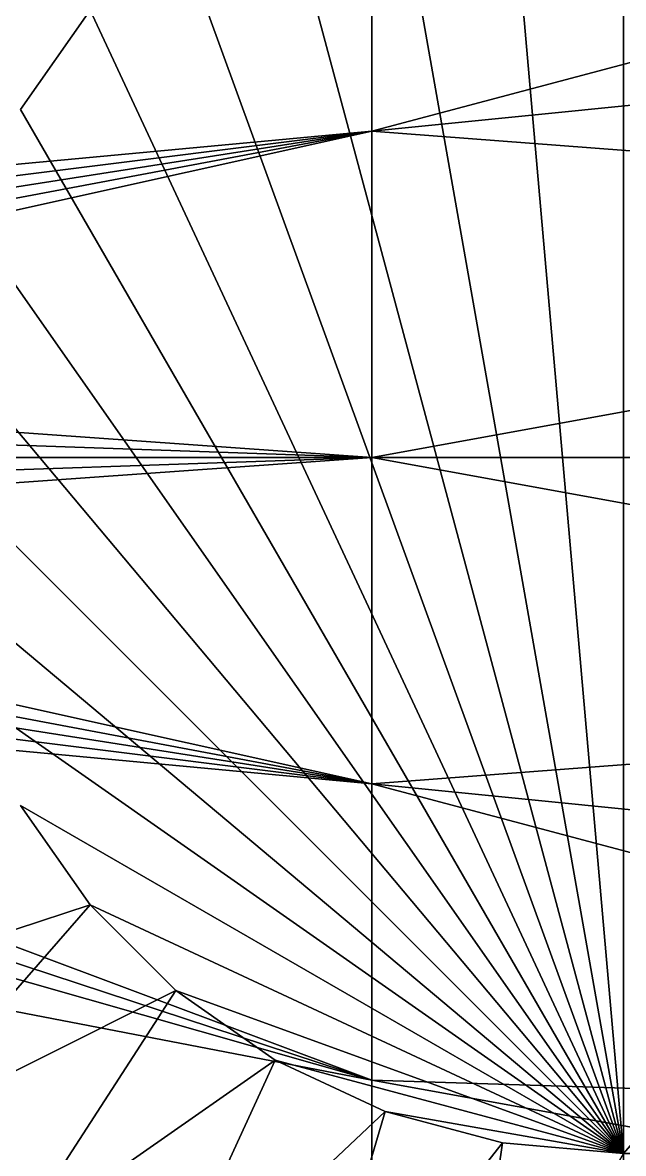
# Model space of a CAD drawing. Header units: inches. Extents: x 0 to 46333, y 12439 to 30520.
# Drawn here: x 14553.55 to 14569.98, y 17482.85 to 17513.8 of the extents above; entities that cross this region are included whole.
import ezdxf

# ---------------------------------------------------------------- set-up
doc = ezdxf.new("R2010")
doc.units = ezdxf.units.IN
doc.header["$MEASUREMENT"] = 0
doc.layers.add('DLX_FL1_LUM', color=7, linetype='Continuous', true_color=0xffd400)

msp = doc.modelspace()

# ---------------------------------------------------------------- linework, layer by layer
at = {"layer": 'DLX_FL1_LUM'}
for points in [[(14569.985, 17520.942, 0), (14569.984, 17482.853, 0)], [(14569.984, 17482.853, 0), (14569.985, 17520.942, 0)], [(14603.061, 17520.941, 0), (14569.984, 17482.853, 0)], [(14569.984, 17482.853, 0), (14603.061, 17520.941, 0)], [(14569.984, 17482.853, 0), (14566.678, 17520.653, 0)], [(14566.678, 17520.653, 0), (14569.984, 17482.853, 0)], [(14563.104, 17510.831, 0), (14597.726, 17520.029, 0)], [(14597.726, 17520.029, 0), (14563.104, 17510.831, 0)], [(14569.984, 17482.853, 0), (14563.471, 17519.794, 0)], [(14563.471, 17519.794, 0), (14569.984, 17482.853, 0)], [(14563.104, 17518.94, 0), (14563.104, 17510.831, 0)], [(14563.104, 17510.831, 0), (14563.104, 17518.94, 0)], [(14569.984, 17482.853, 0), (14560.463, 17518.391, 0)], [(14560.463, 17518.391, 0), (14569.984, 17482.853, 0)], [(14569.984, 17482.853, 0), (14557.743, 17516.488, 0)], [(14557.743, 17516.488, 0), (14569.984, 17482.853, 0)], [(14563.104, 17510.831, 0), (14597.725, 17514.299, 0)], [(14597.725, 17514.299, 0), (14563.104, 17510.831, 0)], [(14553.491, 17511.42, 0), (14555.396, 17514.14, 0)], [(14555.396, 17514.14, 0), (14553.491, 17511.42, 0)], [(14569.984, 17482.853, 0), (14555.396, 17514.14, 0)], [(14555.396, 17514.14, 0), (14569.984, 17482.853, 0)], [(14569.984, 17482.853, 0), (14553.491, 17511.42, 0)], [(14553.491, 17511.42, 0), (14569.984, 17482.853, 0)], [(14532.62, 17504.061, 0), (14563.104, 17510.831, 0)], [(14563.104, 17510.831, 0), (14532.62, 17504.061, 0)], [(14532.901, 17505.139, 0), (14563.104, 17510.831, 0)], [(14563.104, 17510.831, 0), (14532.901, 17505.139, 0)], [(14563.104, 17510.831, 0), (14533.259, 17506.145, 0)], [(14533.259, 17506.145, 0), (14563.104, 17510.831, 0)], [(14533.724, 17507.155, 0), (14563.104, 17510.831, 0)], [(14563.104, 17510.831, 0), (14533.724, 17507.155, 0)], [(14534.252, 17508.135, 0), (14563.104, 17510.831, 0)], [(14563.104, 17510.831, 0), (14534.252, 17508.135, 0)], [(14563.104, 17510.831, 0), (14563.103, 17501.899, 0)], [(14563.103, 17501.899, 0), (14563.104, 17510.831, 0)], [(14597.725, 17508.193, 0), (14563.104, 17510.831, 0)], [(14563.104, 17510.831, 0), (14597.725, 17508.193, 0)], [(14569.984, 17482.853, 0), (14552.088, 17508.412, 0)], [(14552.088, 17508.412, 0), (14569.984, 17482.853, 0)], [(14563.103, 17501.899, 0), (14597.725, 17508.193, 0)], [(14597.725, 17508.193, 0), (14563.103, 17501.899, 0)], [(14569.984, 17482.853, 0), (14551.229, 17505.206, 0)], [(14551.229, 17505.206, 0), (14569.984, 17482.853, 0)], [(14532.62, 17504.061, 0), (14563.103, 17501.899, 0)], [(14563.103, 17501.899, 0), (14532.62, 17504.061, 0)], [(14563.103, 17501.899, 0), (14532.438, 17502.963, 0)], [(14532.438, 17502.963, 0), (14563.103, 17501.899, 0)], [(14532.373, 17501.9, 0), (14563.103, 17501.899, 0)], [(14563.103, 17501.899, 0), (14532.373, 17501.9, 0)], [(14532.438, 17500.836, 0), (14563.103, 17501.899, 0)], [(14563.103, 17501.899, 0), (14532.438, 17500.836, 0)], [(14532.62, 17499.738, 0), (14563.103, 17501.899, 0)], [(14563.103, 17501.899, 0), (14532.62, 17499.738, 0)], [(14569.984, 17482.853, 0), (14550.94, 17501.899, 0)], [(14550.94, 17501.899, 0), (14569.984, 17482.853, 0)], [(14563.103, 17501.899, 0), (14597.725, 17495.601, 0)], [(14563.103, 17492.966, 0), (14563.103, 17501.899, 0)], [(14597.725, 17495.601, 0), (14563.103, 17501.899, 0)], [(14563.103, 17501.899, 0), (14597.725, 17501.897, 0)], [(14563.103, 17501.899, 0), (14563.103, 17492.966, 0)], [(14597.725, 17501.897, 0), (14563.103, 17501.899, 0)], [(14532.62, 17499.738, 0), (14563.103, 17492.966, 0)], [(14563.103, 17492.966, 0), (14532.62, 17499.738, 0)], [(14563.103, 17492.966, 0), (14532.901, 17498.66, 0)], [(14532.901, 17498.66, 0), (14563.103, 17492.966, 0)], [(14569.984, 17482.853, 0), (14551.229, 17498.591, 0)], [(14551.229, 17498.591, 0), (14569.984, 17482.853, 0)], [(14533.259, 17497.654, 0), (14563.103, 17492.966, 0)], [(14563.103, 17492.966, 0), (14533.259, 17497.654, 0)], [(14533.723, 17496.643, 0), (14563.103, 17492.966, 0)], [(14563.103, 17492.966, 0), (14533.723, 17496.643, 0)], [(14534.252, 17495.664, 0), (14563.103, 17484.856, 0)], [(14563.103, 17484.856, 0), (14534.252, 17495.664, 0)], [(14534.252, 17495.664, 0), (14563.103, 17492.966, 0)], [(14563.103, 17492.966, 0), (14534.252, 17495.664, 0)], [(14569.984, 17482.853, 0), (14552.088, 17495.385, 0)], [(14552.088, 17495.385, 0), (14569.984, 17482.853, 0)], [(14597.725, 17495.601, 0), (14563.103, 17492.966, 0)], [(14563.103, 17492.966, 0), (14597.725, 17495.601, 0)], [(14535.344, 17493.997, 0), (14563.103, 17484.856, 0)], [(14563.103, 17484.856, 0), (14535.344, 17493.997, 0)], [(14563.103, 17492.966, 0), (14597.724, 17483.765, 0)], [(14563.103, 17484.856, 0), (14563.103, 17492.966, 0)], [(14563.103, 17492.966, 0), (14597.725, 17489.496, 0)], [(14597.724, 17483.765, 0), (14563.103, 17492.966, 0)], [(14563.103, 17492.966, 0), (14563.103, 17484.856, 0)], [(14597.725, 17489.496, 0), (14563.103, 17492.966, 0)], [(14563.103, 17484.856, 0), (14536.564, 17492.421, 0)], [(14536.564, 17492.421, 0), (14563.103, 17484.856, 0)], [(14555.395, 17489.657, 0), (14553.491, 17492.376, 0)], [(14553.491, 17492.376, 0), (14555.395, 17489.657, 0)], [(14569.984, 17482.853, 0), (14553.491, 17492.376, 0)], [(14553.491, 17492.376, 0), (14569.984, 17482.853, 0)], [(14555.395, 17489.657, 0), (14547.18, 17486.954, 0)], [(14547.18, 17486.954, 0), (14555.395, 17489.657, 0)], [(14555.395, 17489.657, 0), (14549.946, 17483.409, 0)], [(14549.946, 17483.409, 0), (14555.395, 17489.657, 0)], [(14557.742, 17487.31, 0), (14555.395, 17489.657, 0)], [(14555.395, 17489.657, 0), (14557.742, 17487.31, 0)], [(14569.984, 17482.853, 0), (14555.395, 17489.657, 0)], [(14555.395, 17489.657, 0), (14569.984, 17482.853, 0)], [(14539.391, 17489.431, 0), (14563.103, 17484.856, 0)], [(14563.103, 17484.856, 0), (14539.391, 17489.431, 0)], [(14557.742, 17487.31, 0), (14549.946, 17483.409, 0)], [(14549.946, 17483.409, 0), (14557.742, 17487.31, 0)], [(14557.742, 17487.31, 0), (14553.257, 17480.367, 0)], [(14553.257, 17480.367, 0), (14557.742, 17487.31, 0)], [(14560.461, 17485.406, 0), (14557.742, 17487.31, 0)], [(14557.742, 17487.31, 0), (14560.461, 17485.406, 0)], [(14569.984, 17482.853, 0), (14557.742, 17487.31, 0)], [(14557.742, 17487.31, 0), (14569.984, 17482.853, 0)], [(14560.461, 17485.406, 0), (14553.257, 17480.367, 0)], [(14553.257, 17480.367, 0), (14560.461, 17485.406, 0)], [(14560.461, 17485.406, 0), (14557.024, 17477.91, 0)], [(14557.024, 17477.91, 0), (14560.461, 17485.406, 0)], [(14563.47, 17484.002, 0), (14560.461, 17485.406, 0)], [(14560.461, 17485.406, 0), (14563.47, 17484.002, 0)], [(14569.984, 17482.853, 0), (14560.461, 17485.406, 0)], [(14560.461, 17485.406, 0), (14569.984, 17482.853, 0)], [(14563.103, 17484.856, 0), (14563.102, 17478.317, 0)], [(14563.102, 17478.317, 0), (14563.103, 17484.856, 0)], [(14597.724, 17483.765, 0), (14563.103, 17484.856, 0)], [(14597.724, 17478.582, 0), (14563.103, 17484.856, 0)], [(14563.103, 17484.856, 0), (14597.724, 17483.765, 0)], [(14563.103, 17484.856, 0), (14597.724, 17478.582, 0)], [(14563.47, 17484.002, 0), (14557.024, 17477.91, 0)], [(14557.024, 17477.91, 0), (14563.47, 17484.002, 0)], [(14563.47, 17484.002, 0), (14561.142, 17476.107, 0)], [(14561.142, 17476.107, 0), (14563.47, 17484.002, 0)], [(14566.676, 17483.143, 0), (14563.47, 17484.002, 0)], [(14563.47, 17484.002, 0), (14566.676, 17483.143, 0)], [(14569.984, 17482.853, 0), (14563.47, 17484.002, 0)], [(14563.47, 17484.002, 0), (14569.984, 17482.853, 0)], [(14566.676, 17483.143, 0), (14561.142, 17476.107, 0)], [(14561.142, 17476.107, 0), (14566.676, 17483.143, 0)], [(14566.676, 17483.143, 0), (14565.501, 17475.005, 0)], [(14565.501, 17475.005, 0), (14566.676, 17483.143, 0)], [(14569.984, 17482.853, 0), (14566.676, 17483.143, 0)], [(14566.676, 17483.143, 0), (14569.984, 17482.853, 0)], [(14569.984, 17482.853, 0), (14565.501, 17475.005, 0)], [(14565.501, 17475.005, 0), (14569.984, 17482.853, 0)], [(14569.983, 17474.634, 0), (14569.984, 17482.853, 0)], [(14569.984, 17482.853, 0), (14569.983, 17474.634, 0)], [(14603.06, 17482.852, 0), (14569.984, 17482.853, 0)], [(14569.984, 17482.853, 0), (14569.984, 17476.638, 0)], [(14569.984, 17482.853, 0), (14603.06, 17482.852, 0)], [(14569.984, 17476.638, 0), (14569.984, 17482.853, 0)]]:
    msp.add_polyline3d(points, dxfattribs=at)

doc.saveas('drawing.dxf')
